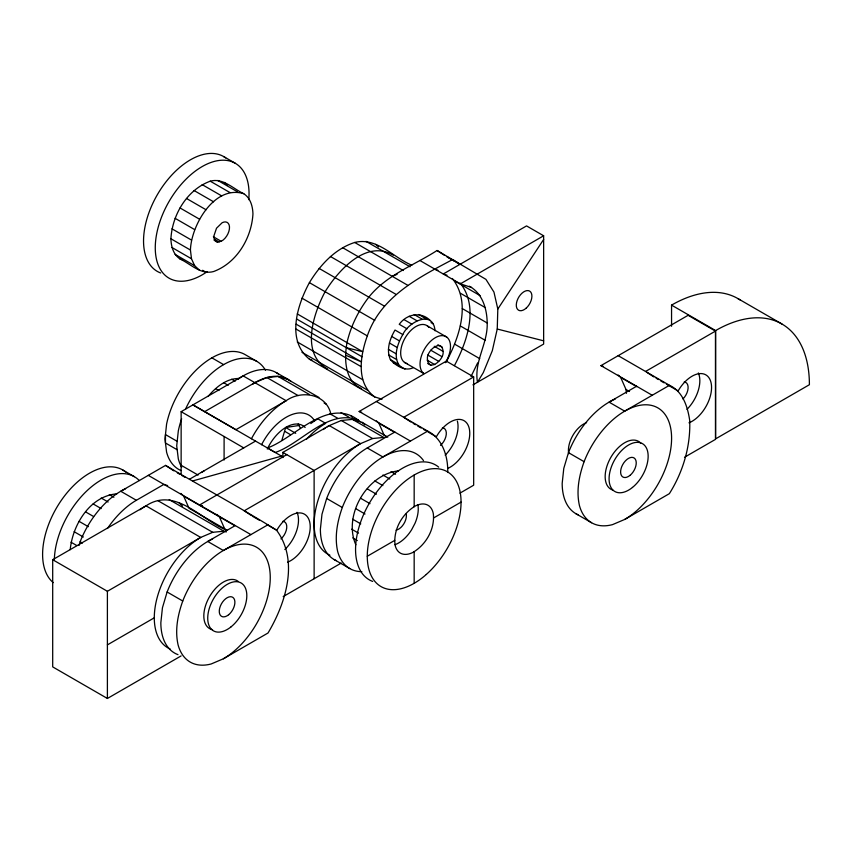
<?xml version="1.0" encoding="UTF-8"?>
<svg xmlns="http://www.w3.org/2000/svg" width="852" height="852" viewBox="0 0 852 852"><rect width="100%" height="100%" fill="white"/><g stroke="black" fill="none" stroke-linecap="round" stroke-linejoin="round"><path stroke-width="1.28" d="M181.135 474.394L181.146 411.676L243.139 375.892L286.144 400.696C301.64 389.683 326.806 393.848 330.97 414.541M224.097 460.037L224.108 436.501L181.146 411.676M447.002 275.196L443.274 273.982L526.547 225.908L543.64 235.78L543.64 344.07L472.935 384.88M469.271 286.165C482.466 293.344 487.003 308.85 487.195 322.983C487.908 343.739 473.829 361.429 477.471 382.271L483.276 372.654L492.296 350.736L497.248 329.032L497.813 309.031L493.958 292.087L485.928 279.36L437.087 250.488C413.997 265.345 386.414 275.026 368.841 297.135C358.479 310.618 350.811 326.028 346.998 342.632C344.101 358.756 344.485 380.961 361.557 388.672M447.726 472.498C448.195 456.842 442.635 438.524 427.704 431.112L376.382 401.505M382.047 399.194L374.763 396.947L309.404 359.203C285.984 340.246 297.369 304.867 309.404 282.64C320.054 265.217 334.74 248.912 354.688 242.469C376.659 236.824 393.251 257.549 411.835 265.206M374.763 396.947C355.561 382.91 360.375 355.209 367.308 335.89C380.78 296.656 418.46 277.635 452.721 259.509L454.861 260.914M70.215 549.678C72.558 524.896 89.95 495.992 116.841 493.84M170.901 238.762C172.285 214.683 186.993 189.751 210.242 181.188C223.064 177.621 233.107 188.782 243.789 193.713C250.531 198.154 252.725 206.301 252.948 213.948C251.564 238.038 236.856 262.959 213.596 271.532C200.774 275.089 190.731 263.939 180.049 259.008C173.307 254.567 171.124 246.42 170.901 238.762L190.433 250.041L191.498 258.774L194.618 265.675L199.581 270.286M190.433 250.041C191.189 225.258 214.48 184.575 243.789 193.713M355.838 544.801C342.909 515.662 366.839 474.223 398.534 470.847M446.086 362.207C459.132 337.733 471.507 302.801 452.359 278.508M413.252 367.691C405.019 371.813 395.829 365.636 390.418 359.64C385.935 349.895 389.918 338.745 395.008 330.043L402.815 334.559C408.161 322.184 433.285 309.031 435.021 330.789M401.068 367.404C392.101 358.468 397.309 343.995 402.815 334.559M443.072 351.375C444.584 359.672 428.503 372.643 427.47 359.235C425.957 350.939 442.039 337.967 443.072 351.375L434.275 346.295M282.001 439.877L285.686 427.512L299.35 425.436M79.066 545.418L80.141 541.776A66.307 38.287 -60 0 1 125.638 488.728M212.627 538.954A66.307 38.287 -60 0 0 167.12 591.991L162.444 607.753L160.847 622.695A66.307 38.287 -60 0 0 177.983 654.645M223.362 658.788A66.307 38.287 -60 0 0 263.971 554.13A66.307 38.287 -60 0 0 182.754 601.022C177.77 614.995 174.777 630.086 178.068 644.804A66.307 38.287 -60 0 0 211.221 663.953L223.362 658.788L268.018 633.004C285.75 603.248 299.297 560.669 276.463 530.093C240.126 507.504 202.393 487.163 165.554 465.394L120.75 491.263L136.373 500.284L163.914 484.383L167.652 485.587M394.817 432.06L367.276 447.96A66.307 38.287 -60 0 0 326.667 498.473L321.981 514.235L320.384 529.177A66.307 38.287 -60 0 0 336.348 560.659M423.508 460.612A66.307 38.287 -60 0 0 342.302 507.494C337.339 521.467 334.421 536.579 337.616 551.287A66.307 38.287 -60 0 0 361.844 571.66M615.197 399.066A66.307 38.287 -60 0 0 568.465 452.646L563.779 468.408L562.182 483.35A66.307 38.287 -60 0 0 578.146 514.832M624.708 519.443A66.307 38.287 -60 0 0 665.306 414.786A66.307 38.287 -60 0 0 584.099 461.677C579.115 475.65 576.122 490.741 579.413 505.46A66.307 38.287 -60 0 0 612.567 524.608L624.708 519.443L669.363 493.659C683.038 471.923 690.727 446.182 689.705 420.419C687.671 406.841 682.942 391.526 669.502 385.296L618.179 355.678M454.435 365.604C467.269 341.407 479.09 306.912 460.165 283.024M470.986 376.605L477.621 362.941M497.813 309.031L543.64 239.455M207.973 396.521C215.865 387.277 226.366 378.277 239.231 378.48M430.398 320.65C421.005 311.065 406.638 314.005 399.237 324.314L407.054 328.829M201.37 472.466L204.235 470.815M221.2 241.286L223.235 239.955A11.055 6.379 -60 0 0 229.486 226.888A11.055 6.379 -60 0 0 222.18 222.702L216.525 228.208L213.895 235.929A11.055 6.379 -60 0 0 217.366 242.011L221.2 241.286L213.362 236.771M192.978 404.86L204.682 411.633L254.876 382.654L266.889 377.542L278.082 376.435L287.699 379.396L318.957 397.447M419.823 260.456L460.368 283.854L543.64 235.78M189.506 479.229L255.536 441.091M181.125 655.912L107.395 698.47L52.696 666.892L52.696 559.711L146.001 505.843C175.342 486.375 201.168 519.944 226.685 530.221M282.864 457.62L282.864 452.391L329.277 425.595L341.29 420.494L352.483 419.386L362.089 422.347L387.767 437.172M410.44 441.08L359.139 411.463L446.32 361.131L473.669 376.925L473.669 485.214L459.92 493.148M199.592 504.98L202.073 505.79L199.592 504.98L286.773 454.648M473.669 376.925L403.752 417.288L411.015 422.07M52.696 559.711L107.395 591.288L200.699 537.42L212.712 532.308L223.906 531.201L226.312 531.946M235.269 525.577L207.728 541.478L223.362 550.498L268.167 524.64M427.704 431.112L382.91 456.981L367.276 447.96M107.395 644.879L154.297 617.807M652.238 395.264L600.937 365.636L688.118 315.304L715.467 331.098L715.467 439.387L684.529 457.247M645.55 371.461L715.467 331.098M636.614 386.233L609.073 402.133L624.708 411.154L669.502 385.296M283.183 596.602L341.29 563.044M367.276 556.249L394.753 540.381M433.583 517.963L461.049 502.105M392.293 276.346L397.138 274.28M360.343 421.825C329.586 394.795 295.069 438.12 267.443 447.971L282.864 456.906M358.5 420.121C327.647 408.406 301.768 443.402 275.26 452.487L192.893 404.902M352.483 419.386L383.741 437.427L372.548 438.535L360.534 443.647L244.204 510.806L251.468 515.588M192.552 480.986L281.501 456.118M296.73 319.053L346.445 347.754L362.632 351.652L297.263 313.909M497.248 329.032L543.64 340.821M180.049 259.008L183.286 260.009M309.404 359.203L311.832 359.959M327.541 369.022C300.096 353.473 313.515 313.334 325.113 291.703C338.137 270.595 366.19 239.124 393.283 255.153M435.457 269.477L437.939 270.276M460.368 283.854L471.55 287.475M600.937 365.636L603.418 366.445M359.139 411.463L361.621 412.272M345.646 355.22L361.525 361.919L296.198 324.197M393.262 362.888L397.096 364.549M446.469 256.548L448.621 257.773M450.772 258.987L459.377 263.875M737.864 298.562L781.934 324.005M671.557 326.252L671.557 305.123L715.627 330.565A132.646 76.584 -60 0 1 809.4 384.721L715.627 438.855L715.627 330.565M447.63 257.229L454.329 261.095M456.555 262.384L458.791 263.673M656.125 378.235L658.415 379.555M660.694 380.876L664.113 382.846M666.402 384.167L677.809 390.748M618.179 375.029L620.671 377.393L636.795 386.691M460.549 293.333L485.448 307.721M223.586 156.523L235.312 163.296M620.671 377.393L626.007 389.502L629.468 391.494M365.998 241.35L410.068 266.793M354.688 242.469L403.294 270.531M462.295 308.584L487.195 322.983M342.557 247.634L407.916 285.377M217.782 180.432L237.314 191.711M210.242 181.188L229.784 192.456M460.336 325.954L485.235 340.342M330.416 256.484L395.786 294.228M202.158 184.628L221.69 195.896M418.737 314.484L426.554 318.999M431.005 322.61L433.242 323.898M414.157 314.537L421.974 319.042M194.064 190.529L213.596 201.807M427.353 325.901L446.704 337.072A21.556 12.439 -60 0 1 445.34 362.696M409.152 316.284L416.969 320.799M319.106 268.423L384.476 306.166M404.061 319.628L411.878 324.133M186.524 198.484L206.056 209.762M437.875 344.719L442.273 347.254M430.792 350.204L441.783 356.551M180.049 207.963L199.581 219.23M309.404 282.64L374.763 320.373M427.757 355.039L438.737 361.386M391.654 336.412L399.471 340.928M427.086 360.162L434.776 364.603M214.715 239.401L219.198 241.989M214.001 240.072L217.366 242.011M427.651 363.421L430.942 365.316M175.086 218.304L194.618 229.582M389.407 343.005L397.224 347.51M301.949 298.147L367.308 335.89M568.465 452.646L584.099 461.677M388.416 349.341L396.233 353.857M404.476 362.366L423.838 373.538A21.556 12.439 -60 0 1 425.201 347.914A21.556 12.439 -60 0 1 446.704 337.072M171.966 228.815L191.498 240.083M388.768 355.028L396.585 359.533M390.418 359.64L398.235 364.155M398.214 365.188L404.913 369.054M171.966 247.495L191.498 258.774M175.086 254.397L194.618 265.675M202.616 270.286L206.056 272.278M295.665 328.851L361.035 366.584M297.263 341.94L362.632 379.683M301.949 352.291L367.308 390.035M575.92 513.703L591.544 522.723M413.188 423.401L415.478 424.722M417.757 426.043L421.176 428.013M423.465 429.333L425.744 430.643M428.023 431.964L436.011 436.575M376.382 420.856L378.874 423.22L394.998 432.518M256.761 361.333L245.035 354.56A66.307 38.287 -60 0 0 166.587 424.126L164.99 439.057L166.587 452.156A66.307 38.287 -60 0 0 180.954 470.538M276.293 372.612L288.019 379.374M386.52 436.661L384.209 435.329L378.874 423.22M341.077 412.645L348.894 417.15M278.082 376.435L309.34 394.476M324.101 402.996L326.337 404.285M329.884 413.752L337.701 418.257M266.889 377.542L298.147 395.594M341.29 420.494L372.548 438.535M211.882 357.851L223.597 364.613M231.691 379.225L235.141 381.217M390.993 471.593L395.594 474.245M223.597 382.665L228.198 385.317M382.91 475.033L389.801 479.016M285.686 427.512L295.729 433.317M215.513 388.565L218.953 390.557M374.816 480.933L382.857 485.576M284.994 431.485L290.575 434.701M367.276 488.888L376.467 494.203M282.864 452.391L314.122 470.442L314.132 578.732M360.801 498.367L369.992 503.67M204.682 411.633L235.94 429.685L286.144 400.696A65.636 37.893 -60 0 0 251.415 438.791M355.838 508.708L365.029 514.012M326.667 498.473L342.302 507.494M352.707 519.219L360.758 523.863M351.642 529.177L358.543 533.15M352.707 537.9L357.308 540.551M177.195 441.347L165.469 434.584L165.469 442.987L177.195 449.76M334.122 559.53L349.746 568.55M252.501 516.269L259.349 520.221M267.336 524.821L276.463 530.093M177.28 472.828L179.559 474.138M181.838 475.459L185.257 477.44M148.28 475.363L250.893 534.609M234.3 525.375L183.67 496.13L180.816 493.414M122.645 469.931L134.371 476.694M183.67 496.13L189.006 508.239L226.973 530.178M169.207 499.623L223.906 531.201M158.014 500.731L212.712 532.308M109.301 494.586L113.902 497.238M101.207 498.026L108.108 502.009M93.124 503.926L101.164 508.569M85.583 511.892L93.624 516.536M79.108 521.36L88.299 526.674M74.135 531.701L83.336 537.016M80.141 541.776L82.378 543.065M167.12 591.991L182.754 601.022M71.014 542.213L76.765 545.536M455.213 281.224L480.113 295.612M454.808 344.24L479.708 358.639M346.445 347.754L362.079 356.786M181.135 465.277L198.069 475.065M224.108 436.501L243.757 447.907M646.583 372.143L653.846 376.925M455.895 261.596L459.004 263.641M437.087 250.488L444.361 255.259M165.554 465.394L173.851 470.847M375.711 244.354L378.501 246.942M224.257 182.435L227.569 185.502M362.089 422.347L364.858 424.914M350.683 415.606L352.526 417.32M178.814 502.584L182.509 506.013M216.845 514.374L219.337 516.738L224.672 528.847M423.295 316.955L424.711 318.573M298.189 423.934L300.437 428.3M626.007 389.502L626.444 393.315M395.008 544.684C393.305 529.337 402.261 513.649 415.403 505.95A27.626 15.954 -60 0 1 433.317 513.671C435.021 529.017 426.064 544.694 412.932 552.405A27.626 15.954 -60 0 1 395.008 544.684A27.626 15.954 -60 0 0 411.633 529.731L414.988 523.352A27.626 15.954 -60 0 0 417.874 504.746M414.168 475.033L414.168 506.759M414.168 551.595L414.168 583.322M107.395 591.288L107.395 698.47M407.48 363.655A21.556 12.439 -60 0 1 405.35 337.541A21.556 12.439 -60 0 1 428.929 327.466M207.26 271.596A66.307 38.287 -60 0 1 155.298 249.742A66.307 38.287 -60 0 1 203.862 165.629A66.307 38.287 -60 0 1 248.763 199.698M160.677 272.981A66.307 38.287 -60 0 1 156.736 195.758A66.307 38.287 -60 0 1 225.673 157.897M568.71 453.69A21.556 12.439 -60 0 1 586.591 422.635M612.844 490.081A27.626 15.954 -60 0 1 611.31 456.597A27.626 15.954 -60 0 1 640.928 443.359M698.352 372.952A27.626 15.954 -60 0 1 686.978 409.354M678.213 390.802A27.626 15.954 -60 0 1 710.6 381.078A27.626 15.954 -60 0 1 688.97 422.826M684.209 381.941A11.055 6.379 -60 0 1 688.086 388.299A11.055 6.379 -60 0 1 682.974 398.949M671.557 305.112A132.614 76.563 -60 0 1 739.983 299.861M306.624 439.099A65.636 37.893 -60 0 1 325.688 423.369L317.871 418.854A65.636 37.893 -60 0 0 310.799 423.561M107.459 528.506A66.307 38.287 -60 0 1 136.373 500.284M53.25 582.63A66.307 38.287 -60 0 1 59.736 502.691A66.307 38.287 -60 0 1 125.734 472.072M54.336 560.02A66.307 38.287 -60 0 1 87.351 490.401A66.307 38.287 -60 0 1 139.334 480.581M238.038 379.161A66.307 38.287 -60 0 1 278.38 373.975M185.555 409.088A66.307 38.287 -60 0 1 265.494 370.258M181.7 467.258A66.307 38.287 -60 0 1 178.313 458.919L176.715 445.83L178.313 430.888A66.307 38.287 -60 0 1 181.657 418.769M252.831 383.89A66.307 38.287 -60 0 1 291.096 381.526M267.294 449.068A33.153 19.138 -60 0 1 305.154 427.47M261.575 444.712A45.316 26.156 -60 0 1 314.558 420.781M252.874 383.858A65.636 37.893 -60 0 1 254.876 382.654M212.542 629.681A27.626 15.954 -60 0 1 208.644 598.306A27.626 15.954 -60 0 1 238.017 581.266M297.007 512.297A27.626 15.954 -60 0 1 284.834 549.487M276.868 530.146A27.626 15.954 -60 0 1 309.265 520.423A27.626 15.954 -60 0 1 287.625 562.171M282.864 521.286A11.055 6.379 -60 0 1 286.709 528.059A11.055 6.379 -60 0 1 280.979 538.901M329.926 555.195A65.636 37.893 -60 0 1 317.104 503.425A65.636 37.893 -60 0 1 360.534 443.647L329.277 425.595A65.636 37.893 -60 0 0 327.264 426.809M323.217 429.557A65.636 37.893 -60 0 1 325.24 428.13M442.412 427.768A11.055 6.379 -60 0 1 446.256 434.541A11.055 6.379 -60 0 1 440.527 445.383M372.686 581.426A66.307 38.287 -60 0 1 369.289 503.266A66.307 38.287 -60 0 1 438.684 467.13M436.416 436.629A27.626 15.954 -60 0 1 468.643 426.437A27.626 15.954 -60 0 1 448.184 468.217M406.244 513.969A11.055 6.379 -60 0 1 396.084 530.168M457.375 421.101A27.626 15.954 -60 0 1 445.181 455.181M139.941 509.794A65.636 37.893 -60 0 1 146.001 505.843L200.699 537.42A65.636 37.893 -60 0 0 157.269 597.199A65.636 37.893 -60 0 0 170.091 648.968M526.121 308.2A11.055 6.379 -60 0 0 529.625 291.086A11.055 6.379 -60 0 0 516.557 302.673A11.055 6.379 -60 0 0 526.121 308.2M632.461 487.45A27.626 15.954 -60 0 0 643.271 444.18A27.626 15.954 -60 0 0 610.096 471.039A27.626 15.954 -60 0 0 632.461 487.45M629.969 475.405A11.055 6.379 -60 0 0 634.293 458.099A11.055 6.379 -60 0 0 621.023 468.845A11.055 6.379 -60 0 0 629.969 475.405M231.126 626.795A27.626 15.954 -60 0 0 241.925 583.524A27.626 15.954 -60 0 0 208.751 610.383A27.626 15.954 -60 0 0 231.126 626.795M228.624 614.75A11.055 6.379 -60 0 0 232.947 597.444A11.055 6.379 -60 0 0 219.678 608.19A11.055 6.379 -60 0 0 228.624 614.75M426.298 574.461A66.307 38.287 -60 0 0 447.321 471.742A66.307 38.287 -60 0 0 368.873 541.308A66.307 38.287 -60 0 0 426.298 574.461"/></g></svg>
